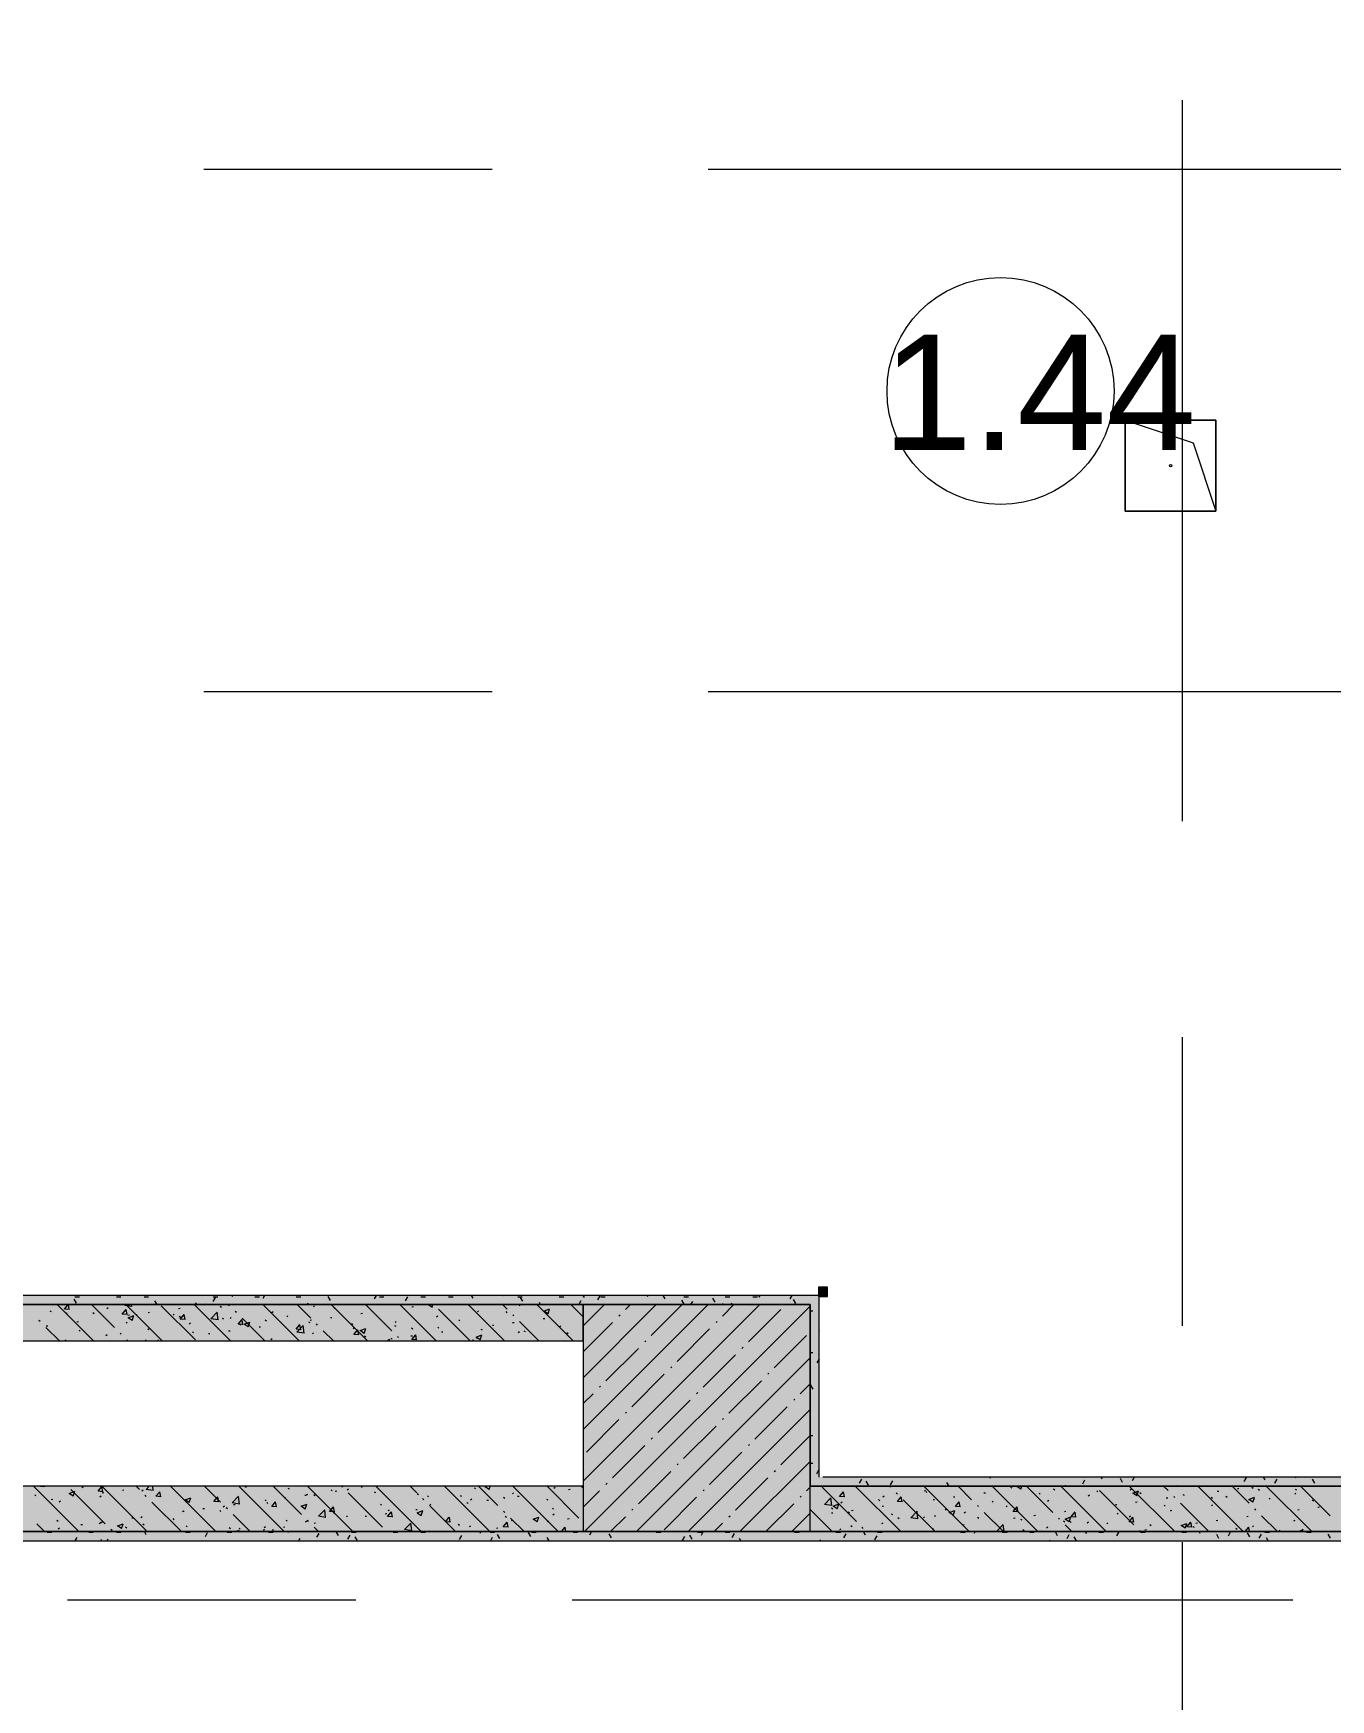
# Model space of a CAD drawing. Header units: millimetres. Extents: x -3817 to 677485, y -22715 to 103890.
# Drawn here: x 72572 to 75430, y 16691 to 20360 of the extents above; entities that cross this region are included whole.
import ezdxf

# ---------------------------------------------------------------- set-up
doc = ezdxf.new("R2010")
doc.units = ezdxf.units.MM
doc.layers.add('PDF _Геометрия', color=7, linetype='Continuous', true_color=0x1d1d1d)
doc.layers.add('PDF _Сплошная заливка', color=7, linetype='Continuous', true_color=0xffffff)
doc.layers.add('PDF _Текст', color=7, linetype='Continuous')
doc.styles.add('PDF GOST-Common', font='arial.ttf')

msp = doc.modelspace()

# ---------------------------------------------------------------- hatches: boundary and pattern name
at = {"layer": 'PDF _Сплошная заливка', "transparency": 33554559}
for points in [[(74283.3, 17561.3), (74283.3, 17581.4), (71153.3, 17581.4), (71153.3, 17561.3), (74143.2, 17561.3)], [(74283.3, 17181.3), (74303.3, 17181.3), (74303.3, 17581.4), (74283.3, 17581.4), (74283.3, 17561.3)], [(71174.4, 17481.3), (73783.3, 17481.3), (73783.3, 17561.3), (71153.3, 17561.3), (71153.3, 17481.3)], [(75627.5, 17161.4), (76563.1, 17161.4), (76563.1, 17181.3), (74283.3, 17181.3), (74283.3, 17161.4)], [(76369.7, 17041.3), (76663.1, 17041.3), (76663.1, 17061.3), (71053.3, 17061.3), (71053.3, 17041.3), (75627.5, 17041.3)]]:
    msp.add_hatch(color=256, dxfattribs=at).paths.add_polyline_path(points)
h = msp.add_hatch(color=256, dxfattribs=at)
h.paths.add_polyline_path([(76563.1, 17061.3), (76563.1, 17161.4), (74283.3, 17161.4), (74283.3, 17061.3), (76369.7, 17061.3)], flags=0)
h.paths.add_polyline_path([(71174.4, 17061.3), (73783.3, 17061.3), (73783.3, 17161.4), (71053.3, 17161.4), (71053.3, 17061.3)], flags=0)

# ---------------------------------------------------------------- linework, layer by layer
at = {"layer": 'PDF _Геометрия', "color": 9, "lineweight": 9, "true_color": 0xc0c0c0}
for points in [[(73783.3, 17161.4), (71533.3, 17161.4), (71533.3, 17481.3), (73783.3, 17481.3), (73783.3, 17561.3), (71153.3, 17561.3), (71153.3, 20511.3)], [(71153.3, 20511.3), (71153.3, 17581.4), (71153.3, 17561.3), (74283.3, 17561.3), (74283.3, 17181.3), (74283.3, 17161.4), (76563.1, 17161.4)], [(71053.3, 16766.3), (71053.3, 17061.3), (76563.1, 17061.3), (76663.1, 17061.3), (76663.1, 17761.3), (78823.1, 17761.3), (78823.1, 17061.3)], [(78823.3, 17061.3), (78823.3, 17761.3), (78803.3, 17761.3), (76663.1, 17761.3), (76663.1, 17741.3), (76663.1, 17061.3), (71053.3, 17061.3), (71053.3, 17041.3), (71053.3, 16761.3)], [(74303.3, 17581.4), (74283.3, 17581.4)], [(76563.1, 17161.4), (74283.3, 17161.4)]]:
    msp.add_lwpolyline(points, dxfattribs=at)
at = {"layer": 'PDF _Геометрия', "color": 253, "lineweight": 9, "true_color": 0xaaaaaa}
for points in [[(75103.3, 18626), (75103.3, 20213.5)], [(72947.6, 20061.3), (73582.6, 20061.3)], [(74058.8, 20061.3), (75646.3, 20061.3)], [(72947.6, 18911.3), (73582.6, 18911.3)], [(74058.8, 18911.3), (75646.3, 18911.3)], [(75103.3, 17514.8), (75103.3, 18149.8)], [(75103.3, 15451), (75103.3, 17038.5)], [(72647.6, 16911.4), (73282.6, 16911.4)], [(73758.8, 16911.4), (75346.3, 16911.4)]]:
    msp.add_lwpolyline(points, dxfattribs=at)
at = {"layer": 'PDF _Геометрия', "color": 7, "lineweight": 9}
for points in [[(75177.1, 19308.5), (74977.1, 19308.5), (74977.1, 19508.5), (75177.1, 19508.5)], [(75177.1, 19308.5), (75177.1, 19508.5), (74977.1, 19508.5), (74977.1, 19308.5)], [(74283.3, 17561.3), (73783.3, 17561.3), (73783.3, 17061.3), (74283.3, 17061.3)]]:
    msp.add_lwpolyline(points, close=True, dxfattribs=at)
for points in [[(74977.1, 19508.5), (75127.1, 19458.5), (75177.1, 19308.5)], [(74283.3, 17581.4), (71181.3, 17581.4)], [(74303.3, 17181.3), (74303.3, 17202.3), (74303.3, 17581.4)], [(76543.1, 17181.3), (74311.3, 17181.3)], [(71073.3, 17041.3), (76663.1, 17041.3)]]:
    msp.add_lwpolyline(points, dxfattribs=at)
at = {"layer": 'PDF _Геометрия', "color": 253, "lineweight": 9, "true_color": 0x9b9b9b}
for points in [[(72663.7, 17578.1), (72673.8, 17578.1)], [(72755.2, 17578.1), (72765.2, 17578.1)], [(72764.4, 17581.4), (72763.7, 17580.1)], [(72816.1, 17578.1), (72826.2, 17578.1)], [(72972.8, 17576.6), (72967.8, 17567.9)], [(72968.5, 17578.1), (72978.6, 17578.1)], [(73010.8, 17581.4), (73009.4, 17579)], [(73060, 17578.1), (73070, 17578.1)], [(73081.1, 17581.4), (73077.4, 17575)], [(73151.4, 17578.1), (73161.5, 17578.1)], [(73226.8, 17570.4), (73221.8, 17579.1)], [(73327.5, 17581.4), (73323.2, 17573.9)], [(73334.3, 17578.1), (73344.4, 17578.1)], [(73396.2, 17578.5), (73391.2, 17569.8)], [(73425.7, 17578.1), (73435.8, 17578.1)], [(73486.7, 17578.1), (73496.8, 17578.1)], [(73540.6, 17575.6), (73537.2, 17581.4)], [(73608.6, 17579.7), (73607.6, 17581.4)], [(73639.1, 17578.1), (73649.2, 17578.1)], [(73650.2, 17568.5), (73645.2, 17577.2)], [(73730.5, 17578.1), (73740.6, 17578.1)], [(73786.3, 17576.7), (73783.6, 17581.4)], [(73819.7, 17580.4), (73814.7, 17571.7)], [(73822, 17578.1), (73832, 17578.1)], [(73925.8, 17581.4), (73924.3, 17578.7)], [(73964, 17573.7), (73959.6, 17581.4)], [(74004.9, 17578.1), (74014.9, 17578.1)], [(74073.7, 17566.6), (74068.6, 17575.3)], [(74096.3, 17578.1), (74106.4, 17578.1)], [(74157.3, 17578.1), (74167.3, 17578.1)], [(74172.2, 17581.4), (74170.1, 17577.7)], [(74242.6, 17581.4), (74238.1, 17573.6)], [(72667.3, 17564.1), (72662.3, 17572.9)], [(72844.9, 17561.3), (72840, 17569.9)], [(72931.2, 17565.4), (72928.8, 17561.3)], [(72950.5, 17561.3), (72949.6, 17562.8)], [(73176.9, 17564.3), (73175.2, 17561.3)], [(73689.6, 17561.3), (73686.8, 17566.1)], [(73778, 17569.2), (73773.5, 17561.3)], [(74005.6, 17562.5), (74000.6, 17571.3)], [(74023.8, 17568.1), (74019.9, 17561.3)], [(74091.8, 17564), (74090.3, 17561.3)], [(74111.9, 17561.3), (74110.3, 17564.2)], [(74251.4, 17563.6), (74246.4, 17572.3)], [(74283.3, 17547.6), (74289.2, 17547.6)], [(74303.3, 17503.6), (74302, 17501.5)], [(74283.3, 17456.1), (74289.2, 17456.1)], [(74303, 17442.1), (74298, 17433.4)], [(74290, 17374.8), (74285, 17383.5)], [(74283.3, 17273.3), (74289.2, 17273.3)], [(74283.3, 17212.3), (74289.2, 17212.3)], [(74301.9, 17196.4), (74296.9, 17187.7)], [(74396.3, 17177.1), (74391.3, 17168.4)], [(74411.9, 17163.6), (74406.9, 17172.3)], [(74464.4, 17173), (74459.3, 17164.3)], [(74680.4, 17181.3), (74678.7, 17178.4)], [(74887.8, 17174.9), (74882.8, 17166.2)], [(74926.7, 17181.3), (74924.4, 17177.3)], [(74929.8, 17181), (74929.6, 17181.3)], [(74971.5, 17169.9), (74966.4, 17178.6)], [(74997.1, 17181.3), (74992.4, 17173.2)], [(75243.2, 17180.9), (75238.2, 17172.1)], [(75285.2, 17175.1), (75281.6, 17181.3)], [(75311.2, 17176.8), (75306.2, 17168.1)], [(75353.3, 17179.1), (75352, 17181.3)], [(75394.9, 17168), (75389.9, 17176.7)], [(74589.2, 17161.4), (74584.6, 17169.3)], [(74694.8, 17161.4), (74694.3, 17162.3)], [(74846.2, 17163.7), (74844.8, 17161.4)], [(75091.9, 17162.6), (75091.2, 17161.4)], [(72602.8, 17059.9), (72612.8, 17059.9)], [(72668, 17048.7), (72663.8, 17041.3)], [(72694.2, 17059.9), (72704.3, 17059.9)], [(72722.8, 17041.3), (72721.3, 17043.8)], [(72736, 17044.6), (72734.2, 17041.3)], [(72755.2, 17059.9), (72765.2, 17059.9)], [(72820.8, 17054.4), (72816.8, 17061.3)], [(72907.6, 17059.9), (72917.6, 17059.9)], [(72955.4, 17058.7), (72950.4, 17050)], [(72992.1, 17061.3), (72992, 17061.2)], [(72999, 17059.9), (73009.1, 17059.9)], [(73090.5, 17059.9), (73100.5, 17059.9)], [(73134.6, 17059.6), (73133.6, 17061.3)], [(73159.5, 17046.5), (73156.5, 17041.3)], [(73201.1, 17057.6), (73196.1, 17048.9)], [(73244.2, 17052.5), (73239.2, 17061.3)], [(73269.1, 17053.5), (73264.1, 17044.8)], [(73273.3, 17059.9), (73283.4, 17059.9)], [(73285.9, 17041.4), (73280.8, 17050.1)], [(73364.8, 17059.9), (73374.8, 17059.9)], [(73380.3, 17060.7), (73379.9, 17061.3)], [(73425.7, 17059.9), (73435.8, 17059.9)], [(73514.9, 17052.5), (73509.9, 17043.7)], [(73558, 17057.7), (73555.9, 17061.3)], [(73578.1, 17059.9), (73588.2, 17059.9)], [(73582.9, 17048.4), (73578.9, 17041.3)], [(73599.6, 17046.6), (73594.6, 17055.3)], [(73667.7, 17050.7), (73662.6, 17059.4)], [(73669.6, 17059.9), (73679.6, 17059.9)], [(73708.2, 17041.3), (73704.3, 17048.2)], [(73761, 17059.9), (73771.1, 17059.9)], [(73801.6, 17061.3), (73797.2, 17053.8)], [(73845.4, 17047.7), (73840.3, 17056.4)], [(73943.9, 17059.9), (73954, 17059.9)], [(74006.4, 17050.3), (74001.3, 17041.6)], [(74023.1, 17044.7), (74018, 17053.4)], [(74035.3, 17059.9), (74045.4, 17059.9)], [(74047.9, 17061.3), (74043, 17052.7)], [(74060.2, 17041.3), (74059.7, 17042.2)], [(74096.3, 17059.9), (74106.4, 17059.9)], [(74116, 17057.3), (74111, 17048.6)], [(74130.6, 17041.3), (74127.7, 17046.3)], [(74248.7, 17059.9), (74258.8, 17059.9)], [(74306.6, 17041.3), (74305.4, 17043.3)], [(74340.1, 17059.9), (74350.2, 17059.9)], [(74361.8, 17056.2), (74356.7, 17047.5)], [(74404.9, 17053.9), (74400.6, 17061.3)], [(74429.8, 17052.2), (74424.8, 17043.4)], [(74431.6, 17059.9), (74441.6, 17059.9)], [(74614.5, 17059.9), (74624.5, 17059.9)], [(74646.3, 17061.3), (74644.1, 17057.6)], [(74705.9, 17059.9), (74716, 17059.9)], [(74718.6, 17059.1), (74717.4, 17061.3)], [(74766.9, 17059.9), (74776.9, 17059.9)], [(74811.6, 17042.9), (74810.7, 17041.3)], [(74828.3, 17052), (74823.3, 17060.8)], [(74853.2, 17054.1), (74848.2, 17045.3)], [(74869.7, 17041.3), (74864.9, 17049.6)], [(74892.6, 17061.3), (74889.8, 17056.5)], [(74919.3, 17059.9), (74929.3, 17059.9)], [(74962.9, 17061.1), (74957.9, 17052.4)], [(74964.4, 17060.2), (74963.7, 17061.3)], [(75010.7, 17059.9), (75020.8, 17059.9)], [(75057.3, 17041.8), (75057.1, 17041.3)], [(75102.1, 17059.9), (75112.2, 17059.9)], [(75142.1, 17057.2), (75139.7, 17061.3)], [(75183.7, 17046.1), (75178.7, 17054.8)], [(75208.6, 17060), (75203.6, 17051.3)], [(75251.8, 17050.1), (75246.7, 17058.9)], [(75276.7, 17056), (75271.6, 17047.2)], [(75285, 17059.9), (75295.1, 17059.9)], [(75292, 17041.3), (75288.4, 17047.7)], [(75376.5, 17059.9), (75386.5, 17059.9)], [(75429.5, 17047.2), (75424.4, 17055.9)]]:
    msp.add_lwpolyline(points, dxfattribs=at)
at = {"layer": 'PDF _Геометрия', "color": 7, "lineweight": 20}
msp.add_lwpolyline([(74301.8, 17579.3), (74321.3, 17579.3), (74321.3, 17599.3), (74301.8, 17599.3)], close=True, dxfattribs=at)
at = {"layer": 'PDF _Геометрия', "color": 252, "lineweight": 9, "true_color": 0x878787}
for points in [[(72608.6, 17547.6), (72611.4, 17545.8)], [(72704.9, 17481.3), (72624.9, 17561.3)], [(72651.3, 17550.6), (72640.7, 17551.5), (72649, 17561.3)], [(72644.4, 17541.2), (72647, 17543.2)], [(72651.3, 17550.5), (72649.3, 17561.3)], [(72750.6, 17511.1), (72700.4, 17561.3)], [(72703.5, 17543.6), (72706.3, 17541.8)], [(72734.2, 17552.5), (72736.8, 17554.6)], [(72778.8, 17539.4), (72768.2, 17540.3), (72776.8, 17550.5)], [(72789.2, 17556.9), (72773.4, 17559.3), (72775.3, 17561.3)], [(72855.7, 17481.3), (72775.7, 17561.3)], [(72778.9, 17539.3), (72776.8, 17550.5)], [(72789.2, 17556.8), (72788.7, 17561.3)], [(72798.4, 17539.6), (72801.2, 17537.8)], [(72824.9, 17543.9), (72828.2, 17544.4)], [(72929.1, 17483.5), (72853.7, 17558.9)], [(72880.2, 17540.3), (72882.7, 17538)], [(72892.2, 17552.8), (72895.6, 17553.2)], [(72906.4, 17528.2), (72895.7, 17529.2), (72904.3, 17539.4)], [(72906.4, 17528.2), (72904.3, 17539.3)], [(73006.6, 17481.3), (72926.6, 17561.3)], [(72979, 17527.5), (72963.1, 17529.9), (72977, 17544.4)], [(72979, 17527.4), (72977, 17544.3)], [(72983.9, 17558.1), (72986.4, 17555.8)], [(73004.5, 17558.9), (73002.1, 17561.3)], [(73019.6, 17543.8), (73017.1, 17546.3)], [(73157.5, 17481.3), (73077.5, 17561.3)], [(73097.8, 17543.9), (73100.4, 17545.9)], [(73183.1, 17531.2), (73153, 17561.3)], [(73189.1, 17556.4), (73191.7, 17558.5)], [(73308.3, 17481.3), (73228.3, 17561.3)], [(73233.9, 17554.6), (73236.4, 17552.4)], [(73293.8, 17541.7), (73297.1, 17542.1)], [(73361.6, 17503.6), (73303.8, 17561.3)], [(73459.2, 17481.3), (73379.2, 17561.3)], [(73406, 17556.5), (73409.4, 17556.9)], [(73450.2, 17555.3), (73441.4, 17561.2), (73441.7, 17561.3)], [(73450.3, 17555.2), (73452.3, 17561.3)], [(73534.7, 17481.3), (73464.7, 17551.4)], [(73610.1, 17481.3), (73530.1, 17561.3)], [(73550.2, 17545.9), (73552.8, 17547.9)], [(73615.5, 17551.4), (73605.6, 17561.3)], [(73612.9, 17545.8), (73615.3, 17543.5)], [(73630.6, 17536.3), (73628.1, 17538.8)], [(73642.5, 17559.2), (73645.2, 17561.2)], [(73760.9, 17481.3), (73680.9, 17561.3)], [(73705.8, 17541), (73696.9, 17547), (73709.4, 17551.8)], [(73705.8, 17541), (73709.4, 17551.7)], [(73719, 17561.3), (73719, 17561.3)], [(73783.3, 17534.5), (73756.4, 17561.3)], [(72587.1, 17523.7), (72584.6, 17526.2)], [(72629.5, 17481.3), (72599.7, 17511.1)], [(72600.8, 17514.4), (72604.1, 17514.8)], [(72668.1, 17523.3), (72671.4, 17523.7)], [(72672.8, 17504.7), (72675.3, 17502.4)], [(72776.5, 17522.5), (72779, 17520.2)], [(72780.4, 17538.1), (72783.7, 17538.5)], [(72789.8, 17526.4), (72781, 17532.4), (72793.4, 17537.1)], [(72789.8, 17526.3), (72793.4, 17537.1)], [(72824.3, 17506.7), (72827, 17508.7)], [(72893.3, 17535.6), (72896.1, 17533.8)], [(72915.6, 17519.2), (72918.3, 17521.2)], [(72988.2, 17531.6), (72991, 17529.8)], [(73002.3, 17503.3), (73005.6, 17503.7)], [(73005.4, 17530.6), (73008.1, 17532.6)], [(73033.9, 17517.1), (73023.3, 17518), (73031.8, 17528.2)], [(73026.5, 17519), (73029, 17516.8)], [(73033.9, 17517), (73031.9, 17528.2)], [(73082.1, 17481.3), (73032.2, 17531.2)], [(73045.3, 17512.2), (73036.5, 17518.1), (73048.9, 17522.9)], [(73045.3, 17512.1), (73049, 17522.9)], [(73069.6, 17512.2), (73072.9, 17512.6)], [(73083.1, 17527.6), (73086, 17525.8)], [(73130.2, 17536.8), (73132.7, 17534.6)], [(73161.4, 17505.9), (73150.8, 17506.9), (73159.4, 17517.1)], [(73168.7, 17498), (73152.9, 17500.5), (73166.8, 17514.9)], [(73161.4, 17505.9), (73159.4, 17517)], [(73168.7, 17498), (73166.8, 17514.9)], [(73178, 17523.5), (73180.9, 17521.7)], [(73181.9, 17526.9), (73185.2, 17527.4)], [(73198.1, 17516.2), (73195.6, 17518.7)], [(73233, 17481.3), (73210.7, 17503.6)], [(73226.4, 17532.8), (73229.7, 17533.2)], [(73273, 17519.5), (73275.8, 17517.7)], [(73276.7, 17508.6), (73279.4, 17510.7)], [(73289, 17494.8), (73278.3, 17495.7), (73286.9, 17505.9)], [(73289, 17494.7), (73286.9, 17505.9)], [(73300.9, 17497.9), (73292, 17503.9), (73304.5, 17508.7)], [(73300.9, 17497.9), (73304.5, 17508.6)], [(73367.9, 17515.5), (73370.7, 17513.7)], [(73369.1, 17522), (73371.7, 17524)], [(73405.5, 17510.2), (73408, 17507.9)], [(73460.4, 17534.5), (73463, 17536.5)], [(73462.8, 17511.5), (73465.6, 17509.7)], [(73509.2, 17528), (73511.6, 17525.7)], [(73557.7, 17507.5), (73560.5, 17505.7)], [(73583.4, 17515.8), (73586.7, 17516.3)], [(73627.9, 17521.7), (73631.2, 17522.1)], [(73640.4, 17500), (73643, 17502)], [(73685.6, 17481.3), (73643.2, 17523.7)], [(73652.6, 17503.5), (73655.4, 17501.7)], [(73695.3, 17530.6), (73698.6, 17531)], [(73731.6, 17512.5), (73734.3, 17514.6)], [(72642.2, 17482), (72644.8, 17484)], [(72732, 17493.3), (72734.7, 17495.4)], [(72765.7, 17496), (72763.1, 17498.6)], [(72780.4, 17481.3), (72778.2, 17483.5)], [(72819.1, 17483.4), (72821.4, 17481.3)], [(72845.5, 17482.7), (72848.8, 17483.1)], [(72922.8, 17501.2), (72925.3, 17499)], [(72957.8, 17497.4), (72961.1, 17497.9)], [(73095.6, 17484.7), (73098.3, 17486.8)], [(73186.9, 17497.2), (73189.6, 17499.3)], [(73301.8, 17492.4), (73304.3, 17490.1)], [(73352.5, 17481.3), (73356.5, 17485.5)], [(73357, 17481.3), (73356.5, 17485.4)], [(73359.3, 17486.3), (73362.6, 17486.8)], [(73376.7, 17488.5), (73374.2, 17491)], [(73403.8, 17492.2), (73407.1, 17492.6)], [(73416.5, 17483.6), (73405.9, 17484.5), (73414.4, 17494.8)], [(73416.5, 17483.6), (73414.4, 17494.7)], [(73471.1, 17501.1), (73474.4, 17501.5)], [(73540.1, 17481.3), (73542, 17483.6)], [(73542.4, 17481.3), (73542, 17483.5)], [(73556.4, 17483.7), (73547.5, 17489.7), (73560, 17494.4)], [(73548, 17486.7), (73550.7, 17488.7)], [(73556.4, 17483.6), (73560, 17494.4)], [(73747.5, 17499.5), (73750.3, 17497.7)], [(72672.3, 17061.3), (72572.3, 17161.4)], [(72575.4, 17142.7), (72577.9, 17140.4)], [(72588.1, 17161.4), (72597.8, 17160.5)], [(72597.8, 17160.4), (72597.6, 17161.4)], [(72660, 17139.6), (72651.2, 17145.6), (72663.6, 17150.4)], [(72730.5, 17078.6), (72655, 17154.1)], [(72660, 17139.6), (72663.6, 17150.3)], [(72679.1, 17160.5), (72681.6, 17158.2)], [(72725.3, 17149.3), (72714.7, 17150.3), (72723.3, 17160.5)], [(72719, 17138.2), (72721.7, 17140.3)], [(72823.1, 17061.3), (72723.1, 17161.4)], [(72725.3, 17149.3), (72723.3, 17160.4)], [(72723.9, 17146.8), (72727.2, 17147.2)], [(72768.4, 17152.7), (72771.7, 17153.1)], [(72805.9, 17154.1), (72798.6, 17161.4)], [(72811.4, 17151.5), (72814, 17153.6)], [(72821, 17139), (72818.5, 17141.5)], [(72836.4, 17151.6), (72820.5, 17154.1), (72827.5, 17161.4)], [(72836.4, 17151.6), (72835.2, 17161.4)], [(72852.9, 17138.2), (72842.2, 17139.1), (72850.8, 17149.3)], [(72852.9, 17138.1), (72850.8, 17149.3)], [(72974, 17061.3), (72874, 17161.4)], [(72915.5, 17125.4), (72906.7, 17131.3), (72919.2, 17136.1)], [(72915.6, 17125.3), (72919.2, 17136.1)], [(72984.4, 17126.4), (72949.5, 17161.4)], [(72980.4, 17127), (72969.8, 17128), (72978.3, 17138.2)], [(72980.4, 17127), (72978.3, 17138.1)], [(73026.1, 17122.2), (73010.3, 17124.7), (73024.1, 17139.1)], [(73026.1, 17122.2), (73024.2, 17139)], [(73124.9, 17061.3), (73024.9, 17161.4)], [(73038, 17161.1), (73040.9, 17159.3)], [(73162.9, 17098.8), (73100.4, 17161.4)], [(73125.4, 17135.7), (73128.7, 17136.1)], [(73133, 17157.1), (73135.8, 17155.3)], [(73169.9, 17141.6), (73173.2, 17142)], [(73173.9, 17142.1), (73176.6, 17144.1)], [(73275.7, 17061.3), (73175.7, 17161.4)], [(73190.2, 17143.4), (73192.7, 17141.1)], [(73227.9, 17153.1), (73230.7, 17151.3)], [(73237.2, 17150.4), (73240.6, 17150.9)], [(73253.5, 17159.1), (73251.2, 17161.4)], [(73263.8, 17153.5), (73266.4, 17155.5)], [(73341.5, 17071.1), (73266, 17146.5)], [(73293.9, 17161.2), (73296.4, 17158.9)], [(73322.8, 17149.1), (73325.6, 17147.3)], [(73426.6, 17061.3), (73326.6, 17161.4)], [(73416.9, 17146.5), (73402.1, 17161.4)], [(73417.7, 17145), (73420.5, 17143.2)], [(73440.2, 17139.9), (73442.7, 17137.7)], [(73577.5, 17061.3), (73477.5, 17161.4)], [(73512.6, 17141), (73515.4, 17139.2)], [(73543.9, 17157.7), (73546.4, 17155.5)], [(73595.4, 17118.9), (73553, 17161.4)], [(73576, 17154.2), (73567.1, 17160.2), (73570.1, 17161.4)], [(73576, 17154.2), (73578.4, 17161.4)], [(73607.5, 17137), (73610.4, 17135.2)], [(73627.4, 17144.9), (73630, 17146.9)], [(73728.3, 17061.3), (73628.3, 17161.4)], [(73638.8, 17139.3), (73642.1, 17139.7)], [(73774, 17091.2), (73703.8, 17161.4)], [(73718.7, 17157.4), (73721.3, 17159.4)], [(73751, 17154.1), (73754.4, 17154.5)], [(73783.3, 17157.3), (73779.2, 17161.4)], [(74385, 17083.7), (74309.5, 17159.1)], [(74330.8, 17118.8), (74315, 17121.3), (74328.9, 17135.7)], [(74330.8, 17118.8), (74328.9, 17135.7)], [(74358.5, 17138), (74347.9, 17139), (74356.5, 17149.2)], [(74358.5, 17138), (74356.5, 17149.1)], [(74482.7, 17061.3), (74382.7, 17161.4)], [(74443.4, 17138.2), (74446, 17140.2)], [(74460.4, 17159.1), (74458.2, 17161.4)], [(74475.5, 17144), (74473, 17146.5)], [(74486.1, 17126.9), (74475.4, 17127.8), (74484, 17138)], [(74486.1, 17126.8), (74484, 17138)], [(74633.6, 17061.3), (74533.6, 17161.4)], [(74534.7, 17150.7), (74537.3, 17152.7)], [(74537.7, 17149.6), (74540.2, 17147.3)], [(74598.6, 17137.7), (74601.9, 17138.2)], [(74638.9, 17131.4), (74609, 17161.4)], [(74665.9, 17146.6), (74669.2, 17147)], [(74784.4, 17061.3), (74684.4, 17161.4)], [(74724.4, 17159.4), (74727.3, 17157.6)], [(74747.5, 17154.6), (74738.6, 17160.6), (74740.6, 17161.4)], [(74747.5, 17154.6), (74749.8, 17161.4)], [(74817.5, 17103.8), (74759.9, 17161.4)], [(74787.7, 17146.2), (74790.1, 17143.9)], [(74819.3, 17155.4), (74822.2, 17153.6)], [(74935.3, 17061.3), (74835.3, 17161.4)], [(74895.8, 17140.1), (74898.4, 17142.2)], [(74914.3, 17151.4), (74917.1, 17149.6)], [(74996, 17076.1), (74920.6, 17151.6)], [(75086.2, 17061.3), (74986.2, 17161.4)], [(74988.1, 17153.5), (74990.8, 17155.5)], [(75003, 17140.4), (74994.1, 17146.3), (75006.6, 17151.1)], [(75003, 17140.3), (75006.6, 17151.1)], [(75009.2, 17147.4), (75012, 17145.6)], [(75071.4, 17151.6), (75061.6, 17161.4)], [(75067.4, 17135.5), (75070.7, 17135.9)], [(75086.5, 17136.5), (75084, 17139)], [(75104.1, 17143.4), (75106.9, 17141.6)], [(75237, 17061.3), (75137, 17161.4)], [(75166.6, 17137.3), (75169.1, 17135.1)], [(75179.7, 17150.3), (75183, 17150.7)], [(75199, 17139.4), (75201.8, 17137.6)], [(75250, 17123.9), (75212.5, 17161.4)], [(75224.2, 17156.1), (75227.5, 17156.6)], [(75258.5, 17126.1), (75249.7, 17132.1), (75262.1, 17136.9)], [(75256.4, 17159.2), (75259.3, 17157.4)], [(75258.5, 17126.1), (75262.1, 17136.8)], [(75270.3, 17155.1), (75272.8, 17152.9)], [(75387.9, 17061.3), (75287.9, 17161.4)], [(75293.9, 17135.3), (75296.7, 17133.5)], [(75350.7, 17144), (75353.3, 17146.1)], [(75351.3, 17155.2), (75354.2, 17153.4)], [(75428.5, 17096.2), (75363.4, 17161.4)], [(72611.6, 17132), (72614.9, 17132.5)], [(72629.2, 17126.8), (72631.9, 17128.9)], [(72898.6, 17061.3), (72833.5, 17126.4)], [(72900.5, 17104.9), (72903.2, 17106.9)], [(72901.3, 17106.2), (72904.6, 17106.6)], [(72945.8, 17112), (72949.1, 17112.5)], [(72982.9, 17107.8), (72985.3, 17105.5)], [(72990.3, 17116.3), (72993, 17118.3)], [(72999.5, 17111.3), (72997, 17113.8)], [(73049.5, 17061.3), (73012.1, 17098.8)], [(73013.1, 17120.9), (73016.4, 17121.3)], [(73082.7, 17129.6), (73085.3, 17131.6)], [(73086.5, 17125.6), (73089, 17123.3)], [(73107.9, 17115.9), (73097.3, 17116.8), (73105.9, 17127)], [(73107.9, 17115.8), (73105.9, 17127)], [(73171.1, 17111.1), (73162.2, 17117.1), (73174.7, 17121.9)], [(73171.1, 17111.1), (73174.7, 17121.8)], [(73215.9, 17092.8), (73200, 17095.2), (73213.9, 17109.7)], [(73215.9, 17092.7), (73213.9, 17109.6)], [(73235.4, 17104.7), (73224.8, 17105.6), (73233.4, 17115.9)], [(73232.8, 17104.3), (73235.3, 17102.1)], [(73235.5, 17104.7), (73233.4, 17115.8)], [(73336.5, 17122.1), (73339, 17119.9)], [(73347.3, 17100.9), (73350.6, 17101.4)], [(73363, 17093.6), (73352.3, 17094.5), (73360.9, 17104.7)], [(73353.9, 17107.6), (73356.6, 17109.7)], [(73363, 17093.5), (73360.9, 17104.6)], [(73414.6, 17109.8), (73417.9, 17110.2)], [(73417.7, 17102.9), (73430.2, 17107.6)], [(73417.7, 17102.9), (73426.6, 17096.9)], [(73426.6, 17096.8), (73430.2, 17107.6)], [(73432, 17131.4), (73429.5, 17134)], [(73502.1, 17061.3), (73444.6, 17118.9)], [(73445.2, 17120.2), (73447.9, 17122.2)], [(73526.9, 17124.6), (73530.2, 17125)], [(73535, 17131.5), (73537.7, 17133.6)], [(73571.4, 17130.4), (73574.7, 17130.9)], [(73610.5, 17103.8), (73608, 17106.3)], [(73702.4, 17133), (73705.3, 17131.2)], [(73715.5, 17113.3), (73718, 17111)], [(73716.5, 17098.2), (73719.2, 17100.2)], [(74331.8, 17061.3), (74283.3, 17109.9)], [(74329.9, 17102.4), (74333.2, 17102.8)], [(74330.3, 17114), (74332.8, 17111.7)], [(74342.5, 17111.5), (74333.7, 17117.5), (74346.2, 17122.3)], [(74342.6, 17111.5), (74346.2, 17122.2)], [(74351, 17124.9), (74353.7, 17126.9)], [(74366.8, 17104.9), (74369.7, 17103.1)], [(74374.4, 17108.2), (74377.7, 17108.7)], [(74434, 17131.8), (74436.5, 17129.5)], [(74441.8, 17117.1), (74445.1, 17117.5)], [(74461.7, 17100.9), (74464.6, 17099.1)], [(74558.2, 17061.3), (74488.1, 17131.4)], [(74520.6, 17089.4), (74504.8, 17091.9), (74518.6, 17106.3)], [(74520.6, 17089.4), (74518.6, 17106.2)], [(74554, 17131.9), (74557.4, 17132.3)], [(74580.3, 17110.6), (74582.8, 17108.3)], [(74598.1, 17097.3), (74589.2, 17103.2), (74601.7, 17108)], [(74598.1, 17097.2), (74601.7, 17108)], [(74613.6, 17115.7), (74603, 17116.7), (74611.5, 17126.9)], [(74613.6, 17115.7), (74611.5, 17126.8)], [(74622.3, 17102.9), (74625, 17104.9)], [(74654, 17116.4), (74651.5, 17118.9)], [(74709, 17061.3), (74666.6, 17103.8)], [(74684, 17128.4), (74686.5, 17126.1)], [(74714.7, 17116.2), (74717.3, 17118.3)], [(74741.1, 17104.6), (74730.5, 17105.5), (74739.1, 17115.7)], [(74741.1, 17104.5), (74739.1, 17115.7)], [(74806, 17128.7), (74808.6, 17130.8)], [(74843.3, 17106), (74846.6, 17106.4)], [(74868.6, 17093.4), (74858, 17094.3), (74866.6, 17104.6)], [(74868.7, 17093.3), (74866.6, 17104.5)], [(74955.6, 17120.8), (74958.9, 17121.2)], [(74959.3, 17101.7), (74961.7, 17099.5)], [(75000.1, 17126.6), (75003.4, 17127.1)], [(75063, 17119.5), (75065.4, 17117.3)], [(75077.2, 17106.8), (75079.9, 17108.8)], [(75161.6, 17061.3), (75099.1, 17123.9)], [(75167, 17118.2), (75169.7, 17120.2)], [(75259.4, 17131.5), (75262.1, 17133.5)], [(75265, 17108.8), (75262.5, 17111.3)], [(75357.1, 17109.7), (75360.4, 17110.1)], [(75388.8, 17131.3), (75391.7, 17129.5)], [(75401.6, 17115.5), (75404.9, 17116)], [(72596.9, 17061.3), (72579.6, 17078.6)], [(72623.8, 17086.3), (72626.6, 17084.5)], [(72627.1, 17067.6), (72629.7, 17069.7)], [(72661.3, 17062.4), (72662.9, 17061.3)], [(72677.1, 17076.7), (72680.4, 17077.1)], [(72716.9, 17079), (72719.5, 17081.1)], [(72718.7, 17082.3), (72721.5, 17080.5)], [(72721.6, 17082.5), (72725, 17083)], [(72745.5, 17063.6), (72743, 17066.1)], [(72766.2, 17068), (72757.3, 17074), (72769.8, 17078.8)], [(72766.2, 17068), (72769.8, 17078.7)], [(72775.5, 17072.2), (72777.9, 17069.9)], [(72789, 17091.4), (72792.3, 17091.8)], [(72809.2, 17092.4), (72811.9, 17094.4)], [(72813.6, 17078.2), (72816.4, 17076.4)], [(72879.2, 17090), (72881.6, 17087.7)], [(72908.5, 17074.2), (72911.3, 17072.4)], [(73003.4, 17070.2), (73006.2, 17068.4)], [(73017, 17061.3), (73025.3, 17064.5)], [(73024.2, 17061.3), (73025.3, 17064.5)], [(73025.5, 17068.7), (73027.9, 17066.5)], [(73078.6, 17065.6), (73081.9, 17066)], [(73080.5, 17070.4), (73083.2, 17072.4)], [(73098.3, 17066.2), (73101.2, 17064.4)], [(73123.1, 17071.4), (73126.5, 17071.9)], [(73129.2, 17086.5), (73131.6, 17084.3)], [(73171.8, 17082.9), (73174.4, 17085)], [(73178, 17083.7), (73175.5, 17086.2)], [(73190.5, 17080.3), (73193.8, 17080.7)], [(73200.4, 17061.3), (73190.6, 17071.1)], [(73193.2, 17062.2), (73194.6, 17061.3)], [(73261.6, 17094.3), (73264.2, 17096.3)], [(73302.8, 17095.1), (73306.1, 17095.5)], [(73405.6, 17063.4), (73389.8, 17065.8), (73403.7, 17080.2)], [(73405.6, 17063.3), (73403.7, 17080.2)], [(73443.6, 17061.3), (73445.7, 17063)], [(73490.5, 17082.4), (73479.9, 17083.3), (73488.4, 17093.5)], [(73490.5, 17082.3), (73488.5, 17093.5)], [(73508.1, 17077.7), (73510.6, 17075.4)], [(73532.9, 17072.3), (73535.5, 17074.4)], [(73592, 17069.2), (73595.3, 17069.6)], [(73618, 17071.2), (73607.4, 17072.2), (73616, 17082.4)], [(73611.8, 17095.5), (73614.3, 17093.2)], [(73618, 17071.2), (73616, 17082.3)], [(73653, 17061.3), (73623.1, 17091.2)], [(73625.2, 17085.7), (73627.9, 17087.7)], [(73682.1, 17082.7), (73673.3, 17088.6), (73685.7, 17093.4)], [(73682.1, 17082.6), (73685.7, 17093.3)], [(73704.3, 17084), (73707.6, 17084.4)], [(73735.2, 17061.3), (73743.5, 17071.2)], [(73745.3, 17061.3), (73743.5, 17071.2)], [(73748.8, 17089.8), (73752.1, 17090.3)], [(74348.9, 17065.7), (74351.5, 17067.7)], [(74372.9, 17075), (74375.4, 17072.7)], [(74400.1, 17068.6), (74397.5, 17071.1)], [(74441.2, 17079), (74443.9, 17081)], [(74476.6, 17092.8), (74479.1, 17090.5)], [(74507.3, 17061.7), (74510.6, 17062.2)], [(74532.5, 17091.5), (74535.2, 17093.6)], [(74551.8, 17067.6), (74555.1, 17068)], [(74556.7, 17096.9), (74559.5, 17095.1)], [(74619.1, 17076.5), (74622.4, 17076.9)], [(74651.6, 17092.9), (74654.4, 17091.1)], [(74701.5, 17061.3), (74694.5, 17062.4), (74708.4, 17076.9)], [(74710.2, 17061.3), (74708.4, 17076.8)], [(74731.4, 17091.3), (74734.7, 17091.7)], [(74746.5, 17088.9), (74749.3, 17087.1)], [(74751.9, 17066.1), (74754.4, 17063.9)], [(74775.9, 17097.1), (74779.2, 17097.6)], [(74803.8, 17069.6), (74806.5, 17071.6)], [(74832.6, 17088.7), (74830, 17091.2)], [(74841.4, 17084.9), (74844.2, 17083.1)], [(74853.6, 17083), (74844.7, 17089), (74857.2, 17093.8)], [(74859.9, 17061.3), (74845.1, 17076.1)], [(74853.6, 17083), (74857.2, 17093.7)], [(74855.6, 17083.9), (74858, 17081.7)], [(74893.6, 17080.9), (74896.3, 17083)], [(74936.3, 17080.9), (74939.1, 17079.1)], [(74996.2, 17082.3), (74985.6, 17083.2), (74994.1, 17093.4)], [(74986, 17094.3), (74988.6, 17096.3)], [(74996.2, 17082.2), (74994.1, 17093.3)], [(75010.8, 17061.3), (75008.6, 17063.6)], [(75020.6, 17065.4), (75024, 17065.8)], [(75031.2, 17076.9), (75034.1, 17075.1)], [(75109.1, 17068.8), (75100.3, 17074.8), (75112.7, 17079.5)], [(75109.1, 17068.7), (75112.7, 17079.5)], [(75123.7, 17071.1), (75113.1, 17072), (75121.7, 17082.2)], [(75123.7, 17071), (75121.7, 17082.2)], [(75126.1, 17072.9), (75129, 17071.1)], [(75132.9, 17080.1), (75136.2, 17080.6)], [(75177.4, 17086), (75180.8, 17086.4)], [(75221.1, 17068.8), (75223.9, 17067)], [(75241, 17061.3), (75249.2, 17071.1)], [(75244.8, 17094.9), (75248.1, 17095.3)], [(75251, 17061.3), (75249.2, 17071)], [(75257.2, 17072.3), (75259.9, 17074.4)], [(75312.5, 17061.3), (75277.6, 17096.2)], [(75316, 17064.8), (75318.8, 17063)], [(75348.5, 17084.8), (75351.2, 17086.9)], [(75357.9, 17061.3), (75368.2, 17065.3)], [(75366.7, 17066.8), (75369.2, 17064.6)], [(75366.9, 17061.3), (75368.3, 17065.2)]]:
    msp.add_lwpolyline(points, dxfattribs=at)
at = {"layer": 'PDF _Геометрия', "lineweight": 9}
for points in [[(73783.3, 17514.3), (73830.3, 17561.3)], [(73783.3, 17400.3), (73944.3, 17561.3)], [(73783.3, 17286.2), (74058.4, 17561.3)], [(73783.3, 17172.2), (74172.4, 17561.3)], [(73786.5, 17061.3), (74283.3, 17558.1)], [(73876.3, 17550.4), (73887.3, 17561.3)], [(73933.3, 17493.3), (74001.4, 17561.3)], [(74090.2, 17536.1), (74115.4, 17561.3)], [(74147.2, 17479.1), (74218.5, 17550.4)], [(73783.3, 17457.3), (73847.8, 17521.8)], [(73862.1, 17536.1), (73864.4, 17538.5)], [(73990.4, 17436.3), (74061.6, 17507.6)], [(74075.9, 17521.8), (74078.3, 17524.2)], [(73919.1, 17479.1), (73921.5, 17481.4)], [(74132.9, 17464.8), (74135.3, 17467.2)], [(74204.2, 17422), (74275.5, 17493.3)], [(73833.5, 17393.5), (73904.8, 17464.8)], [(73900.5, 17061.3), (74283.3, 17444.1)], [(74047.4, 17379.3), (74118.7, 17450.6)], [(73890.6, 17336.5), (73961.8, 17407.8)], [(73976.1, 17422), (73978.5, 17424.4)], [(74104.4, 17322.3), (74175.7, 17393.5)], [(74189.9, 17407.8), (74192.3, 17410.2)], [(73783.3, 17343.3), (73805, 17365)], [(73819.3, 17379.3), (73821.7, 17381.7)], [(74033.1, 17365), (74035.5, 17367.4)], [(74261.2, 17365), (74283.3, 17387.1)], [(73876.3, 17322.3), (73878.7, 17324.6)], [(73947.6, 17279.5), (74018.9, 17350.8)], [(74014.6, 17061.3), (74283.3, 17330)], [(74161.4, 17265.2), (74232.7, 17336.5)], [(74247, 17350.8), (74249.3, 17353.1)], [(73790.8, 17236.7), (73862.1, 17308)], [(74004.6, 17222.5), (74075.9, 17293.7)], [(74090.2, 17308), (74092.5, 17310.4)], [(73847.8, 17179.7), (73919.1, 17251)], [(73933.3, 17265.2), (73935.7, 17267.6)], [(74147.2, 17251), (74149.5, 17253.3)], [(74218.5, 17208.2), (74283.3, 17273)], [(73990.4, 17208.2), (73992.7, 17210.6)], [(74061.6, 17165.4), (74132.9, 17236.7)], [(74128.6, 17061.3), (74283.3, 17216)], [(73904.8, 17122.7), (73976.1, 17193.9)], [(74118.7, 17108.4), (74189.9, 17179.7)], [(74204.2, 17193.9), (74206.6, 17196.3)], [(73783.3, 17115.2), (73819.3, 17151.2)], [(73833.5, 17165.4), (73835.9, 17167.8)], [(73961.8, 17065.6), (74033.1, 17136.9)], [(74047.4, 17151.2), (74049.8, 17153.6)], [(74261.2, 17136.9), (74263.6, 17139.3)], [(74275.5, 17151.2), (74283.3, 17159)], [(73890.6, 17108.4), (73892.9, 17110.8)], [(74185.7, 17061.3), (74247, 17122.7)], [(74242.7, 17061.3), (74283.3, 17101.9)], [(73843.5, 17061.3), (73876.3, 17094.2)], [(74071.6, 17061.3), (74090.2, 17079.9)], [(74104.4, 17094.2), (74106.8, 17096.5)]]:
    msp.add_lwpolyline(points, dxfattribs=at)
at = {"layer": 'PDF _Геометрия', "color": 7, "lineweight": 9}
for centre, radius in [((74702.5, 19572.9), 250), ((74702.5, 19572.9), 250), ((75077.1, 19408.5), 2.5)]:
    msp.add_circle(centre, radius, dxfattribs=at)
at = {"layer": 'PDF _Сплошная заливка', "color": 1, "lineweight": 35, "transparency": 33554559}
msp.add_solid([(74301.8, 17579.3), (74321.3, 17579.3), (74301.8, 17599.3), (74321.3, 17599.3)], dxfattribs=at)
at = {"layer": 'PDF _Сплошная заливка', "lineweight": 35, "transparency": 33554559}
msp.add_solid([(73783.3, 17061.3), (74283.3, 17061.3), (73783.3, 17561.3), (74283.3, 17561.3)], dxfattribs=at)

# ---------------------------------------------------------------- texts
at = {"layer": 'PDF _Текст', "color": 250, "true_color": 0x3c3c3c, "insert": (74442.6, 19570.1), "char_height": 254, "attachment_point": 4, "style": 'PDF GOST-Common'}
msp.add_mtext('1.44', dxfattribs=at)

doc.saveas('drawing.dxf')
